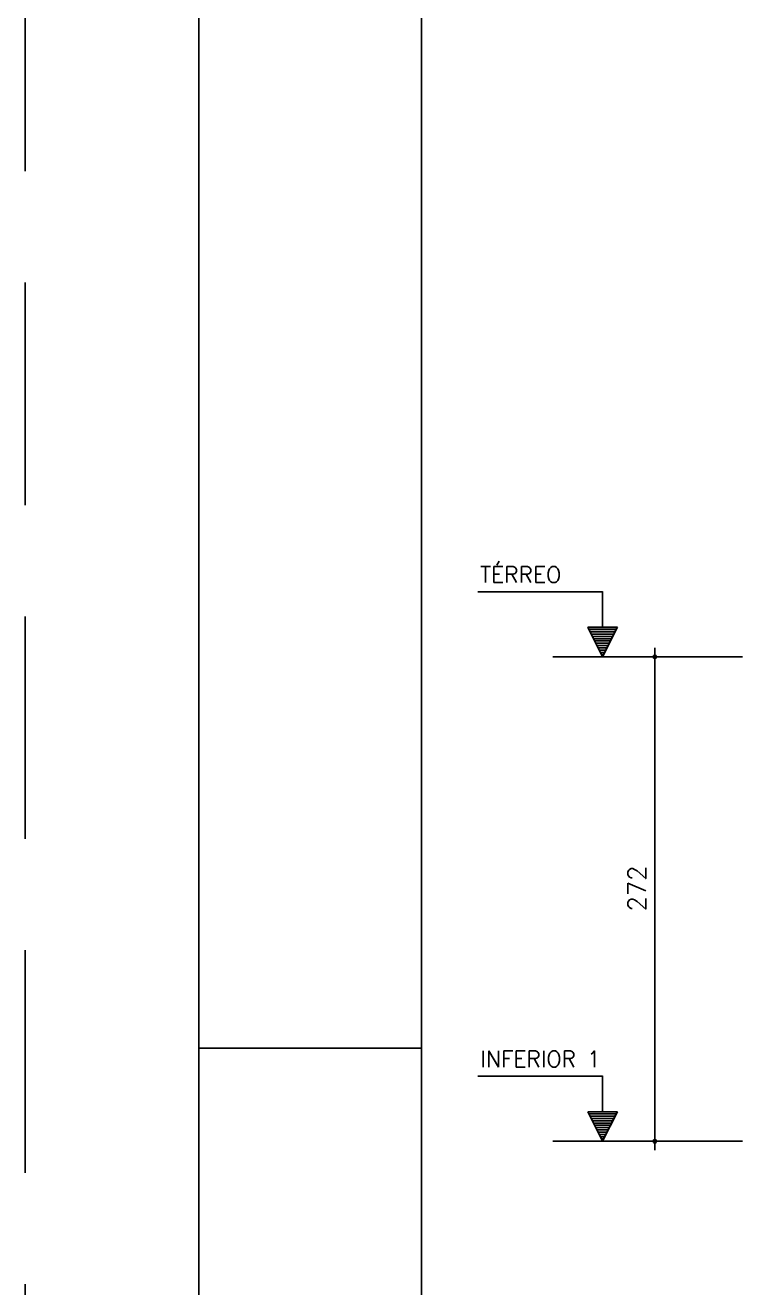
# Model space of a CAD drawing. Extents: x -1.9 to 86, y -1.6 to 60.9.
# Drawn here: x -1.95 to 6.15, y 12.15 to 26.33 of the extents above; entities that cross this region are included whole.
import ezdxf

# ---------------------------------------------------------------- set-up
doc = ezdxf.new("R2010")
doc.units = 0
doc.header["$MEASUREMENT"] = 0
doc.linetypes.add('HIDDEN', pattern=[0.375, 0.25, -0.125])
doc.layers.get('0').update_dxf_attribs({"linetype": 'CONTINUOUS'})
doc.layers.get('Defpoints').update_dxf_attribs({"linetype": 'CONTINUOUS'})
for name, color, linetype in [('ARQ_FOLHA', 7, 'CONTINUOUS'), ('PENA_01', 1, 'CONTINUOUS'), ('PENA_02', 2, 'CONTINUOUS'), ('PENA_03', 3, 'CONTINUOUS')]:
    doc.layers.add(name, color=color, linetype=linetype)
doc.styles.get("Standard").update_dxf_attribs({"font": 'ROMANS.SHX'})

# ---------------------------------------------------------------- blocks, each defined once
blk = doc.blocks.new('FOLHA A1 - 841 X 594')
at = {"layer": 'ARQ_FOLHA', "color": 1}
blk.add_line((-816, 148.5), (-841, 148.5), dxfattribs=at)
for points in [[(-841, 0), (0, 0), (0, 594), (-841, 594)], [(-816, 10), (-10, 10), (-10, 584), (-816, 584)]]:
    blk.add_lwpolyline(points, close=True, dxfattribs=at)
at = {"layer": 'Defpoints', "color": 8, "linetype": 'HIDDEN', "ltscale": 100}
blk.add_lwpolyline([(-860.5, 609.5), (-860.5, -15.5), (19.5, -15.5), (19.5, 609.5)], close=True, dxfattribs=at)
blk = doc.blocks.new('*U24')
blk.add_blockref('FOLHA A1 - 841 X 594', (0, 0))

msp = doc.modelspace()

# ---------------------------------------------------------------- linework, layer by layer
at = {"layer": 'PENA_01', "linetype": 'Continuous'}
for p, q in [((3.973288, 19.239668), (6.104151, 19.239668)), ((3.973288, 13.799668), (6.104151, 13.799668))]:
    msp.add_line(p, q, dxfattribs=at)
at = {"layer": 'PENA_02', "linetype": 'Continuous'}
for centre, radius in [((5.119433, 19.239668), 0.02), ((5.119433, 19.239668), 0.01), ((5.119433, 13.799668), 0.02), ((5.119433, 13.799668), 0.01)]:
    msp.add_circle(centre, radius, dxfattribs=at)
at = {"layer": 'PENA_03', "linetype": 'Continuous'}
for p, q in [((4.532286, 19.971533), (3.132286, 19.971533)), ((4.532286, 19.571533), (4.532286, 19.971533)), ((4.533686, 19.571533), (4.533686, 19.972933)), ((4.532986, 19.239668), (4.367053, 19.571533)), ((4.367053, 19.571533), (4.532286, 19.571533)), ((4.532986, 19.24279), (4.369309, 19.570142)), ((4.696662, 19.570142), (4.369309, 19.570142)), ((4.698919, 19.571533), (4.532986, 19.239668)), ((4.696662, 19.570143), (4.532986, 19.242789)), ((4.533686, 19.571533), (4.698919, 19.571533)), ((4.686155, 19.546005), (4.379817, 19.546005)), ((4.673391, 19.520477), (4.392581, 19.520477)), ((4.660627, 19.494949), (4.405345, 19.494949)), ((4.647862, 19.469421), (4.418109, 19.469421)), ((4.635098, 19.443893), (4.430873, 19.443893)), ((4.622334, 19.418365), (4.443637, 19.418365)), ((4.60957, 19.392837), (4.456401, 19.392837)), ((4.596806, 19.367309), (4.469165, 19.367309)), ((4.584042, 19.341781), (4.481929, 19.341781)), ((4.571278, 19.316253), (4.494693, 19.316253)), ((4.558514, 19.290724), (4.507457, 19.290724)), ((5.119433, 13.699135), (5.119433, 19.339668)), ((4.54575, 19.265196), (4.520222, 19.265196)), ((4.532286, 14.531533), (3.132286, 14.531533)), ((4.532286, 14.131533), (4.532286, 14.531533)), ((4.533686, 14.131533), (4.533686, 14.532933)), ((4.532986, 13.799668), (4.367053, 14.131533)), ((4.367053, 14.131533), (4.532286, 14.131533)), ((4.532986, 13.80279), (4.369309, 14.130142)), ((4.696662, 14.130142), (4.369309, 14.130142)), ((4.686155, 14.106005), (4.379817, 14.106005)), ((4.673391, 14.080477), (4.392581, 14.080477)), ((4.660627, 14.054949), (4.405345, 14.054949)), ((4.698919, 14.131533), (4.532986, 13.799668)), ((4.696662, 14.130143), (4.532986, 13.802789)), ((4.533686, 14.131533), (4.698919, 14.131533)), ((4.647862, 14.029421), (4.418109, 14.029421)), ((4.635098, 14.003893), (4.430873, 14.003893)), ((4.622334, 13.978365), (4.443637, 13.978365)), ((4.60957, 13.952837), (4.456401, 13.952837)), ((4.596806, 13.927309), (4.469165, 13.927309)), ((4.584042, 13.901781), (4.481929, 13.901781)), ((4.571278, 13.876253), (4.494693, 13.876253)), ((4.558514, 13.850724), (4.507457, 13.850724)), ((4.54575, 13.825196), (4.520222, 13.825196))]:
    msp.add_line(p, q, dxfattribs=at)

# ---------------------------------------------------------------- block references
at = {"xscale": 0.09999999999999938, "yscale": 0.09999999999999938, "zscale": 0.09999999999999938}
msp.add_blockref('*U24', (84.1, -0.004999), dxfattribs=at)

# ---------------------------------------------------------------- texts
at = {"layer": 'PENA_03', "linetype": 'Continuous'}
for s, p in [('TÉRREO', (3.157993, 20.073407)), ('INFERIOR 1', (3.162558, 14.633407))]:
    msp.add_text(s, height=0.18, dxfattribs=at).set_placement(p)
msp.add_text('272', height=0.2, rotation=90, dxfattribs=at).set_placement((5.017129, 16.381065))

doc.saveas('drawing.dxf')
